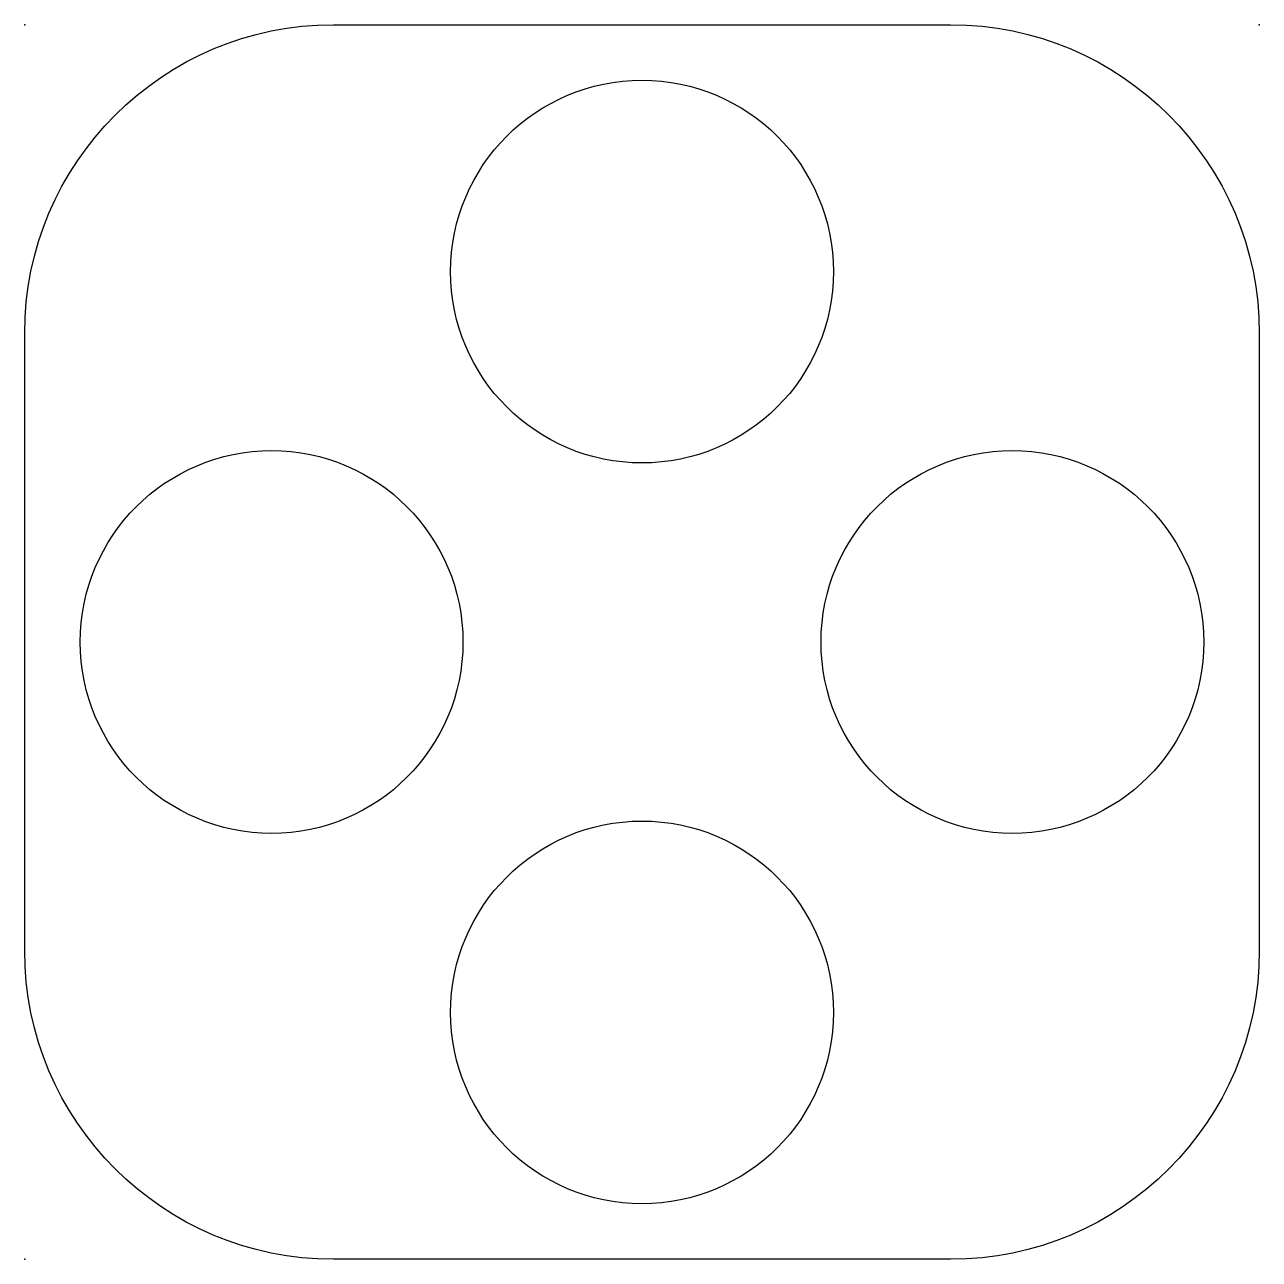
# Model space of a CAD drawing. Header units: millimetres. Extents: x -50 to 50, y -50 to 50.
import ezdxf

# ---------------------------------------------------------------- set-up
doc = ezdxf.new("R2010")
doc.units = ezdxf.units.MM
doc.layers.get('0').update_dxf_attribs({"linetype": 'CONTINUOUS'})

msp = doc.modelspace()

# ---------------------------------------------------------------- linework, layer by layer
msp.add_lwpolyline([(-25, 50), (25, 50, -0.41421), (50, 25), (50, -25, -0.41421), (25, -50), (-25, -50, -0.41421), (-50, -25), (-50, 25, -0.41421)], format="xyb", close=True)
for centre in [(0, 30), (-30, 0), (30, 0), (0, -30)]:
    msp.add_circle(centre, 15.5)
for p in [(-50, 50), (50, 50), (-50, -50)]:
    msp.add_point(p)

doc.saveas('drawing.dxf')
